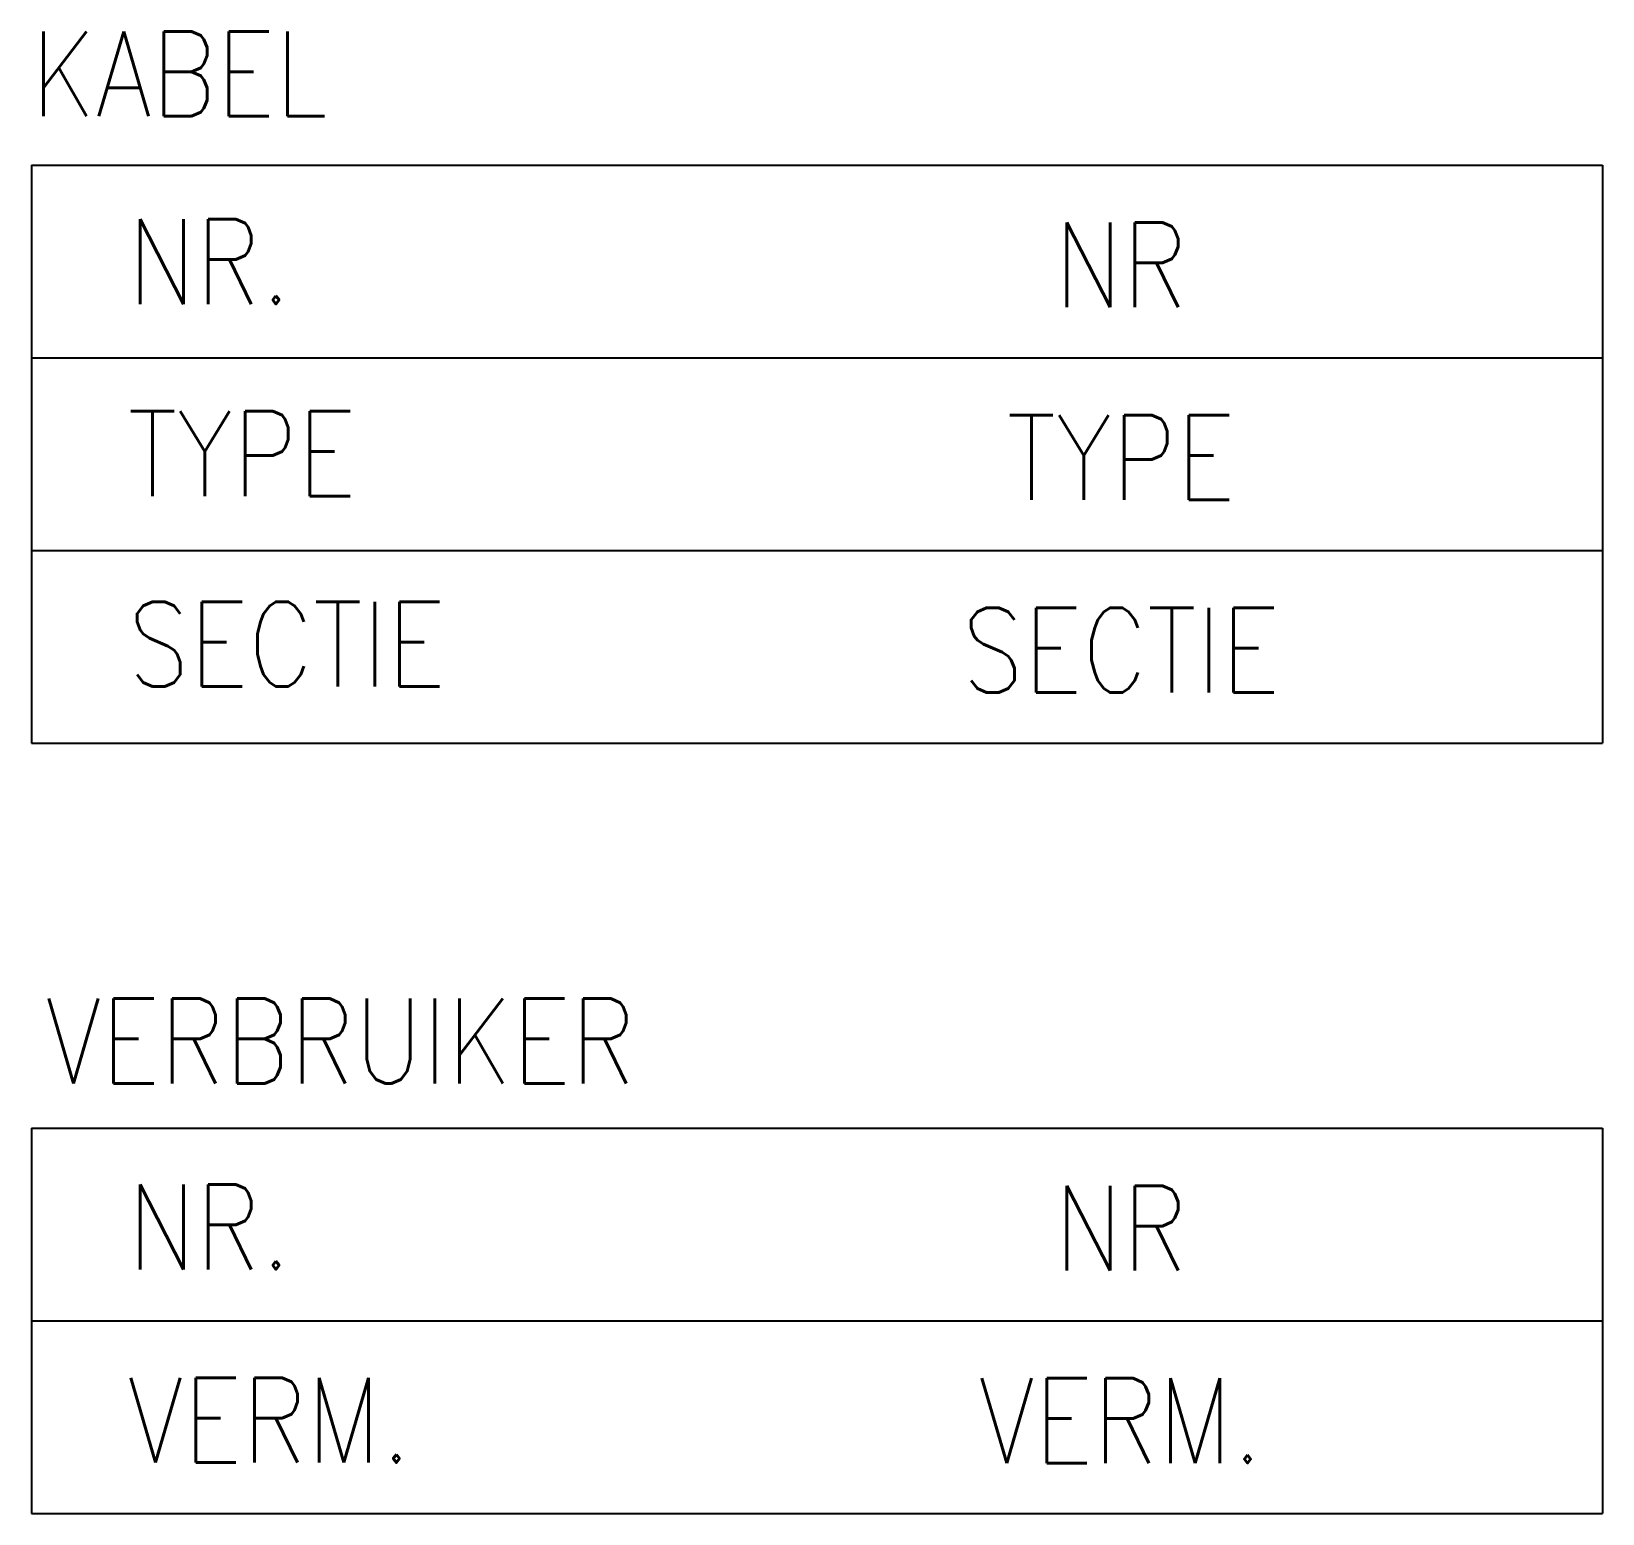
# Model space of a CAD drawing. Extents: x 109.6 to 150.4, y 45.8 to 84.3.
import ezdxf
from ezdxf.enums import TextEntityAlignment as Align

# ---------------------------------------------------------------- set-up
doc = ezdxf.new("R2010")
doc.units = 0
doc.header["$LTSCALE"] = 6
doc.layers.add('1', color=7, linetype='CONTINUOUS')
doc.styles.get("Standard").update_dxf_attribs({"font": 'simplex', "width": 0.85})

msp = doc.modelspace()

# ---------------------------------------------------------------- linework, layer by layer
at = {"layer": '1', "color": 0}
for p, q in [((109.629, 80.834), (150.405, 80.834)), ((109.629, 80.834), (109.629, 65.834)), ((150.405, 80.834), (150.405, 65.834)), ((109.629, 75.834), (150.405, 75.834)), ((109.629, 70.834), (150.405, 70.834)), ((109.629, 65.834), (150.405, 65.834)), ((109.629, 55.834), (150.405, 55.834)), ((109.629, 55.834), (109.629, 45.834)), ((150.405, 55.834), (150.405, 45.834)), ((109.629, 50.834), (150.405, 50.834)), ((109.629, 45.834), (150.405, 45.834))]:
    msp.add_line(p, q, dxfattribs=at)

# ---------------------------------------------------------------- texts
at = {"layer": '1', "color": 0, "width": 0.85}
for s, p in [('KABEL', (109.619, 82.106)), ('NR.', (112.129, 77.23)), ('TYPE', (112.129, 72.246)), ('SECTIE', (112.129, 67.303)), ('NR.', (112.129, 52.173)), ('VERM.', (112.129, 47.159))]:
    msp.add_text(s, height=2.2, dxfattribs=at).set_placement(p)
for tag, p in [('NR', (137.905, 77.145)), ('TYPE', (137.905, 72.145)), ('SECTIE', (137.905, 67.145)), ('NR', (137.905, 52.145)), ('VERM.', (137.905, 47.145))]:
    msp.add_attdef(tag, text='', height=2.2, dxfattribs=at).set_placement(p, align=Align.CENTER)
msp.add_attdef('VERBRUIKER', (110, 57), '', height=2.2, dxfattribs=at)

doc.saveas('drawing.dxf')
